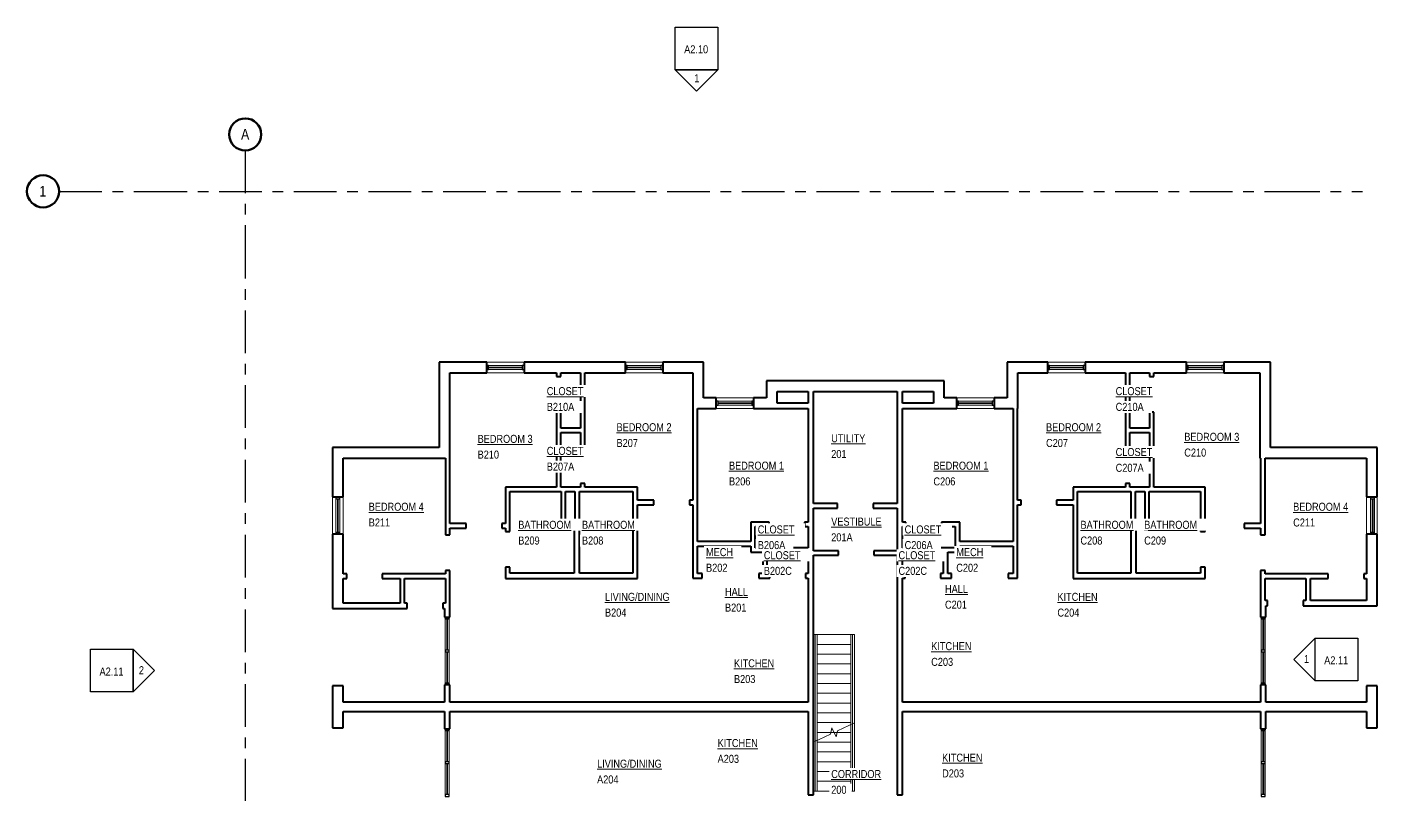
# Model space of a CAD drawing. Header units: inches. Extents: x -1419 to 99, y -118 to 1455.
# Drawn here: x -1419 to 99, y 591 to 1455 of the extents above; entities that cross this region are included whole.
import ezdxf

# ---------------------------------------------------------------- set-up
doc = ezdxf.new("R2010")
doc.units = ezdxf.units.IN
doc.header["$MEASUREMENT"] = 0
doc.linetypes.add('Grid Line', pattern=[84, 48, -12, 12, -12])
for name, color, linetype, lineweight in [('A-AREA-IDEN', 2, 'Continuous', 9), ('A-FLOR-HRAL', 11, 'Continuous', 9), ('A-GLAZ-CURT', 52, 'Continuous', 9), ('A-GLAZ-CWMG', 51, 'Continuous', 9), ('A-WALL', 113, 'Continuous', 15), ('G-ANNO-SYMB', 111, 'Continuous', 9), ('I-WALL', 2, 'Continuous', 15), ('S-GRID', 1, 'Continuous', 9), ('S-GRID-IDEN', 1, 'Continuous', 50), ('S-STRS', 31, 'Continuous', 9), ('S-STRS-MBND', 31, 'Continuous', 9)]:
    doc.layers.add(name, color=color, linetype=linetype, lineweight=lineweight)
doc.styles.add('Arial Narrow', font='ARIALN.TTF', dxfattribs={"height": 9})
doc.styles.add('Arial Narrow_1', font='ARIALN.TTF', dxfattribs={"height": 12})

# ---------------------------------------------------------------- blocks, each defined once
blk = doc.blocks.new('System Panel - zGlazed-5153528-LEVEL 2')
at = {"layer": 'A-GLAZ-CURT', "lineweight": 15}
for p, q in [((17.5, 0.5), (-17.5, 0.5)), ((-17.5, 0.5), (-17.5, -0.5)), ((17.5, -0.5), (17.5, 0.5)), ((-17.5, -0.5), (17.5, -0.5))]:
    blk.add_line(p, q, dxfattribs=at)
blk = doc.blocks.new('Rectangular Mullion - 4 1_2_ x 2_ Rectangular_CE_-5153515-LEVEL 2')
at = {"layer": 'A-GLAZ-CWMG'}
for p, q in [((-949, 628.7), (-949, 663.7)), ((-944.5, 628.7), (-944.5, 663.7))]:
    blk.add_line(p, q, dxfattribs=at)
blk = doc.blocks.new('Rectangular Mullion - 4 1_2_ x 2_ Rectangular_CE_-5153529-LEVEL 2')
at = {"layer": 'A-GLAZ-CWMG', "lineweight": 25}
for p, q in [((-2, 2.25), (0, 2.25)), ((-2, -2.25), (-2, 2.25)), ((0, 2.25), (0, -2.25)), ((0, -2.25), (-2, -2.25))]:
    blk.add_line(p, q, dxfattribs=at)
blk = doc.blocks.new('Rectangular Mullion - 4 1_2_ x 2_ Rectangular_CE_-5153530-LEVEL 2')
at = {"layer": 'A-GLAZ-CWMG', "lineweight": 25}
for p, q in [((0, 2.25), (-2, 2.25)), ((-2, 2.25), (-2, -2.25)), ((0, -2.25), (0, 2.25)), ((-2, -2.25), (0, -2.25))]:
    blk.add_line(p, q, dxfattribs=at)
blk = doc.blocks.new('Rectangular Mullion - 4 1_2_ x 2_ Rectangular_CE_-5153527-LEVEL 2')
at = {"layer": 'A-GLAZ-CWMG', "lineweight": 25}
for p, q in [((-1, 2.25), (1, 2.25)), ((-1, -2.25), (-1, 2.25)), ((1, 2.25), (1, -2.25)), ((1, -2.25), (-1, -2.25))]:
    blk.add_line(p, q, dxfattribs=at)
blk = doc.blocks.new('System Panel - zGlazed-5153532-LEVEL 2')
at = {"layer": 'A-GLAZ-CURT', "lineweight": 15}
for p, q in [((17.5, 0.5), (-17.5, 0.5)), ((-17.5, 0.5), (-17.5, -0.5)), ((17.5, -0.5), (17.5, 0.5)), ((-17.5, -0.5), (17.5, -0.5))]:
    blk.add_line(p, q, dxfattribs=at)
blk = doc.blocks.new('Rectangular Mullion - 4 1_2_ x 2_ Rectangular_CE_-5153521-LEVEL 2')
at = {"layer": 'A-GLAZ-CWMG'}
for p, q in [((-949, 752.2), (-949, 717.2)), ((-944.5, 752.2), (-944.5, 717.2))]:
    blk.add_line(p, q, dxfattribs=at)
blk = doc.blocks.new('Rectangular Mullion - 4 1_2_ x 2_ Rectangular_CE_-5153533-LEVEL 2')
at = {"layer": 'A-GLAZ-CWMG', "lineweight": 25}
for p, q in [((-2, 2.25), (0, 2.25)), ((-2, -2.25), (-2, 2.25)), ((0, 2.25), (0, -2.25)), ((0, -2.25), (-2, -2.25))]:
    blk.add_line(p, q, dxfattribs=at)
blk = doc.blocks.new('Rectangular Mullion - 4 1_2_ x 2_ Rectangular_CE_-5153534-LEVEL 2')
at = {"layer": 'A-GLAZ-CWMG', "lineweight": 25}
for p, q in [((0, 2.25), (-2, 2.25)), ((-2, 2.25), (-2, -2.25)), ((0, -2.25), (0, 2.25)), ((-2, -2.25), (0, -2.25))]:
    blk.add_line(p, q, dxfattribs=at)
blk = doc.blocks.new('Rectangular Mullion - 4 1_2_ x 2_ Rectangular_CE_-5153531-LEVEL 2')
at = {"layer": 'A-GLAZ-CWMG', "lineweight": 25}
for p, q in [((-1, 2.25), (1, 2.25)), ((-1, -2.25), (-1, 2.25)), ((1, 2.25), (1, -2.25)), ((1, -2.25), (-1, -2.25))]:
    blk.add_line(p, q, dxfattribs=at)
blk = doc.blocks.new('Railing - Railing-5153159-LEVEL 2')
at = {"layer": 'A-FLOR-HRAL'}
for p, q in [((-492.7, 771.7), (-490.7, 771.7)), ((-492.7, 670.5), (-492.7, 771.7)), ((-490.7, 671.4), (-490.7, 771.7))]:
    blk.add_line(p, q, dxfattribs=at)
blk = doc.blocks.new('Railing - Railing-5153163-LEVEL 2')
at = {"layer": 'A-FLOR-HRAL'}
for p, q in [((-532.7, 771.7), (-530.7, 771.7)), ((-532.7, 651.9), (-532.7, 771.7)), ((-530.7, 652.8), (-530.7, 771.7))]:
    blk.add_line(p, q, dxfattribs=at)
blk = doc.blocks.new('Railing - Railing-5153174-LEVEL 2')
at = {"layer": 'A-FLOR-HRAL'}
for p, q in [((-490.7, 671.4), (-492.7, 670.5)), ((-492.7, 595.7), (-492.7, 670.5)), ((-490.7, 595.7), (-490.7, 671.4)), ((-490.7, 595.7), (-492.7, 595.7))]:
    blk.add_line(p, q, dxfattribs=at)
blk = doc.blocks.new('Railing - Railing-5153178-LEVEL 2')
at = {"layer": 'A-FLOR-HRAL'}
for p, q in [((-530.7, 652.8), (-532.7, 651.9)), ((-532.7, 595.7), (-532.7, 651.9)), ((-530.7, 595.7), (-530.7, 652.8)), ((-530.7, 595.7), (-532.7, 595.7))]:
    blk.add_line(p, q, dxfattribs=at)
blk = doc.blocks.new('System Panel - zGlazed-5153542-LEVEL 2')
at = {"layer": 'A-GLAZ-CURT', "lineweight": 15}
for p, q in [((19, 0.5), (-19, 0.5)), ((-19, 0.5), (-19, -0.5)), ((19, -0.5), (19, 0.5)), ((-19, -0.5), (19, -0.5))]:
    blk.add_line(p, q, dxfattribs=at)
blk = doc.blocks.new('Rectangular Mullion - 4 1_2_ x 2_ Rectangular_CE_-5153541-LEVEL 2')
at = {"layer": 'A-GLAZ-CWMG'}
for p, q in [((-1072, 924.4), (-1072, 886.4)), ((-1067.5, 924.4), (-1067.5, 886.4))]:
    blk.add_line(p, q, dxfattribs=at)
blk = doc.blocks.new('Rectangular Mullion - 4 1_2_ x 2_ Rectangular_CE_-5153543-LEVEL 2')
at = {"layer": 'A-GLAZ-CWMG', "lineweight": 25}
for p, q in [((-2, 2.25), (0, 2.25)), ((-2, -2.25), (-2, 2.25)), ((0, 2.25), (0, -2.25)), ((0, -2.25), (-2, -2.25))]:
    blk.add_line(p, q, dxfattribs=at)
blk = doc.blocks.new('Rectangular Mullion - 4 1_2_ x 2_ Rectangular_CE_-5153544-LEVEL 2')
at = {"layer": 'A-GLAZ-CWMG', "lineweight": 25}
for p, q in [((0, 2.25), (-2, 2.25)), ((-2, 2.25), (-2, -2.25)), ((0, -2.25), (0, 2.25)), ((-2, -2.25), (0, -2.25))]:
    blk.add_line(p, q, dxfattribs=at)
blk = doc.blocks.new('System Panel - zGlazed-5153537-LEVEL 2')
at = {"layer": 'A-GLAZ-CURT', "lineweight": 15}
for p, q in [((19, 0.5), (-19, 0.5)), ((-19, 0.5), (-19, -0.5)), ((19, -0.5), (19, 0.5)), ((-19, -0.5), (19, -0.5))]:
    blk.add_line(p, q, dxfattribs=at)
blk = doc.blocks.new('Rectangular Mullion - 4 1_2_ x 2_ Rectangular_CE_-5153536-LEVEL 2')
at = {"layer": 'A-GLAZ-CWMG'}
for p, q in [((-1072, 456.4), (-1072, 494.4)), ((-1067.5, 456.4), (-1067.5, 494.4))]:
    blk.add_line(p, q, dxfattribs=at)
blk = doc.blocks.new('Rectangular Mullion - 4 1_2_ x 2_ Rectangular_CE_-5153538-LEVEL 2')
at = {"layer": 'A-GLAZ-CWMG', "lineweight": 25}
for p, q in [((-2, 2.25), (0, 2.25)), ((-2, -2.25), (-2, 2.25)), ((0, 2.25), (0, -2.25)), ((0, -2.25), (-2, -2.25))]:
    blk.add_line(p, q, dxfattribs=at)
blk = doc.blocks.new('Rectangular Mullion - 4 1_2_ x 2_ Rectangular_CE_-5153539-LEVEL 2')
at = {"layer": 'A-GLAZ-CWMG', "lineweight": 25}
for p, q in [((0, 2.25), (-2, 2.25)), ((-2, 2.25), (-2, -2.25)), ((0, -2.25), (0, 2.25)), ((-2, -2.25), (0, -2.25))]:
    blk.add_line(p, q, dxfattribs=at)
blk = doc.blocks.new('Elevation - Detail Number_CE_-134675-LEVEL 2')
at = {"layer": 'G-ANNO-SYMB', "lineweight": 25}
for p, q in [((-0.25, -0.25), (-0.25, 0.25)), ((-0.25, 0.25), (0.25, 0.25)), ((0.25, 0.25), (0.25, -0.25)), ((0.25, -0.25), (-0.25, -0.25))]:
    blk.add_line(p, q, dxfattribs=at)
blk = doc.blocks.new('Elevation - Detail Number_CE_-46063-LEVEL 2')
at = {"layer": 'G-ANNO-SYMB', "lineweight": 25}
for p, q in [((0, 0.25), (-0.25, 0)), ((0.25, 0), (0, 0.25)), ((-0.25, 0), (0.25, 0))]:
    blk.add_line(p, q, dxfattribs=at)
blk = doc.blocks.new('Grid - Grid Head-Circle_CE_-46466-LEVEL 2')
at = {"layer": 'S-GRID-IDEN'}
blk.add_circle((0, 0), 0.188, dxfattribs=at)
blk = doc.blocks.new('Grid - Grid Head-Circle_CE_-V1-LEVEL 2')
at = {"layer": 'S-GRID-IDEN'}
blk.add_circle((0, 0), 0.188, dxfattribs=at)

msp = doc.modelspace()

# ---------------------------------------------------------------- linework, layer by layer
at = {"layer": 'A-WALL', "lineweight": 40}
for p, q in [((-955.7, 1077.9), (-955.7, 981.9)), ((-902.2, 1077.9), (-955.7, 1077.9)), ((-943.7, 969.9), (-943.7, 1065.9)), ((-943.7, 1065.9), (-902.2, 1065.9)), ((-902.2, 1065.9), (-902.2, 1077.9)), ((-746.2, 1077.9), (-860.2, 1077.9)), ((-860.2, 1077.9), (-860.2, 1065.9)), ((-860.2, 1065.9), (-823.7, 1065.9)), ((-818.7, 1065.9), (-796.7, 1065.9)), ((-791.7, 1065.9), (-746.2, 1065.9)), ((-746.2, 1065.9), (-746.2, 1077.9)), ((-658.2, 1077.9), (-704.2, 1077.9)), ((-704.2, 1077.9), (-704.2, 1065.9)), ((-704.2, 1065.9), (-670.2, 1065.9)), ((-670.2, 1065.9), (-670.2, 1025.9)), ((-658.2, 1037.9), (-658.2, 1077.9)), ((-316.7, 1077.9), (-316.7, 1037.9)), ((-271.2, 1077.9), (-316.7, 1077.9)), ((-304.7, 1025.9), (-304.7, 1065.9)), ((-304.7, 1065.9), (-271.2, 1065.9)), ((-271.2, 1065.9), (-271.2, 1077.9)), ((-115.2, 1077.9), (-229.2, 1077.9)), ((-229.2, 1077.9), (-229.2, 1065.9)), ((-229.2, 1065.9), (-183.7, 1065.9)), ((-178.7, 1065.9), (-156.7, 1065.9)), ((-151.7, 1065.9), (-115.2, 1065.9)), ((-115.2, 1065.9), (-115.2, 1077.9)), ((-20.7, 1077.9), (-73.2, 1077.9)), ((-73.2, 1077.9), (-73.2, 1065.9)), ((-73.2, 1065.9), (-32.7, 1065.9)), ((-32.7, 1065.9), (-32.7, 969.9)), ((-20.7, 981.9), (-20.7, 1077.9)), ((-587.7, 1056.9), (-587.7, 1037.9)), ((-387.7, 1056.9), (-587.7, 1056.9)), ((-387.7, 1037.9), (-387.7, 1056.9)), ((-644, 1037.9), (-658.2, 1037.9)), ((-644, 1025.9), (-644, 1037.9)), ((-587.7, 1037.9), (-602, 1037.9)), ((-602, 1037.9), (-602, 1025.9)), ((-575.7, 1031.9), (-575.7, 1044.9)), ((-575.7, 1044.9), (-540.7, 1044.9)), ((-540.7, 1044.9), (-540.7, 1031.9)), ((-534.7, 1044.9), (-440.7, 1044.9)), ((-534.7, 918.9), (-534.7, 1044.9)), ((-440.7, 1044.9), (-440.7, 918.9)), ((-434.7, 1044.9), (-399.7, 1044.9)), ((-434.7, 1031.9), (-434.7, 1044.9)), ((-399.7, 1044.9), (-399.7, 1031.9)), ((-373.5, 1037.9), (-387.7, 1037.9)), ((-373.5, 1025.9), (-373.5, 1037.9)), ((-316.7, 1037.9), (-331.5, 1037.9)), ((-331.5, 1037.9), (-331.5, 1025.9)), ((-665.2, 1025.9), (-644, 1025.9)), ((-602, 1025.9), (-540.7, 1025.9)), ((-540.7, 1031.9), (-575.7, 1031.9)), ((-540.7, 1025.9), (-540.7, 898.2)), ((-399.7, 1031.9), (-434.7, 1031.9)), ((-434.7, 898.2), (-434.7, 1025.9)), ((-434.7, 1025.9), (-373.5, 1025.9)), ((-331.5, 1025.9), (-310.2, 1025.9)), ((-305.2, 1025.9), (-304.7, 1025.9)), ((-1075.7, 981.9), (-1075.7, 926.4)), ((-955.7, 981.9), (-1075.7, 981.9)), ((99.3, 981.9), (-20.7, 981.9)), ((99.3, 926.4), (99.3, 981.9)), ((-1063.7, 926.4), (-1063.7, 969.9)), ((-1063.7, 969.9), (-948.7, 969.9)), ((-32.7, 969.9), (-31.7, 969.9)), ((-26.7, 969.9), (87.3, 969.9)), ((87.3, 969.9), (87.3, 926.4)), ((-1075.7, 926.4), (-1063.7, 926.4)), ((-534.7, 865.9), (-534.7, 913.9)), ((-440.7, 913.9), (-440.7, 865.9)), ((87.3, 926.4), (99.3, 926.4)), ((-803, 896.4), (-804, 896.4)), ((-798, 840.7), (-798, 896.4)), ((-177.5, 896.4), (-177.5, 840.7)), ((-171.5, 896.4), (-172.5, 896.4)), ((-1075.7, 884.4), (-1075.7, 800.9)), ((-1063.7, 884.4), (-1075.7, 884.4)), ((-1063.7, 839.9), (-1063.7, 884.4)), ((-804, 891.4), (-804, 840.7)), ((-540.7, 893.2), (-540.7, 869.2)), ((-434.7, 869.2), (-434.7, 893.2)), ((-171.5, 840.7), (-171.5, 891.4)), ((87.3, 884.4), (87.3, 839.9)), ((99.3, 884.4), (87.3, 884.4)), ((99.3, 803.9), (99.3, 884.4)), ((-540.7, 864.2), (-540.7, 840.2)), ((-534.7, 591.6), (-534.7, 860.9)), ((-440.7, 860.9), (-440.7, 591.6)), ((-434.7, 840.2), (-434.7, 864.2)), ((-881.2, 840.7), (-881.2, 834.7)), ((-804, 840.7), (-876.2, 840.7)), ((-737.7, 840.7), (-798, 840.7)), ((-177.5, 840.7), (-237.7, 840.7)), ((-99.2, 840.7), (-171.5, 840.7)), ((-94.2, 834.7), (-94.2, 840.7)), ((-1063.7, 806.9), (-1063.7, 834.9)), ((-881.2, 834.7), (-737.7, 834.7)), ((-540.7, 835.2), (-540.7, 695.7)), ((-434.7, 695.7), (-434.7, 835.2)), ((-237.7, 834.7), (-94.2, 834.7)), ((87.3, 834.9), (87.3, 809.9)), ((-999.7, 806.9), (-1063.7, 806.9)), ((-991.7, 806.9), (-994.7, 806.9)), ((-991.7, 800.9), (-991.7, 806.9)), ((-948.7, 806.9), (-951.7, 806.9)), ((-951.7, 806.9), (-951.7, 800.9)), ((-943.7, 791.2), (-943.7, 806.9)), ((-31.7, 809.9), (-31.7, 791.2)), ((-23.8, 809.9), (-26.7, 809.9)), ((-23.8, 803.9), (-23.8, 809.9)), ((19.3, 809.9), (16.2, 809.9)), ((16.2, 809.9), (16.2, 803.9)), ((87.3, 809.9), (24.3, 809.9)), ((-1075.7, 800.9), (-991.7, 800.9)), ((-951.7, 800.9), (-949.7, 800.9)), ((-949.7, 800.9), (-949.7, 791.2)), ((-949.7, 791.2), (-943.7, 791.2)), ((-31.7, 791.2), (-25.7, 791.2)), ((-25.7, 791.2), (-25.7, 803.9)), ((-25.7, 803.9), (-23.8, 803.9)), ((16.2, 803.9), (99.3, 803.9)), ((-1075.7, 713.9), (-1075.7, 666.9)), ((-1063.7, 713.9), (-1075.7, 713.9)), ((-1063.7, 695.7), (-1063.7, 713.9)), ((-949.7, 715.2), (-949.7, 695.7)), ((-943.7, 715.2), (-949.7, 715.2)), ((-943.7, 695.7), (-943.7, 715.2)), ((-31.7, 715.2), (-31.7, 695.7)), ((-25.7, 715.2), (-31.7, 715.2)), ((-25.7, 695.7), (-25.7, 715.2)), ((87.3, 713.9), (87.3, 695.7)), ((99.3, 713.9), (87.3, 713.9)), ((99.3, 666.9), (99.3, 713.9)), ((-949.7, 695.7), (-1063.7, 695.7)), ((-1063.7, 666.9), (-1063.7, 685.2)), ((-1063.7, 685.2), (-949.7, 685.2)), ((-949.7, 685.2), (-949.7, 665.7)), ((-540.7, 695.7), (-943.7, 695.7)), ((-943.7, 685.2), (-540.7, 685.2)), ((-943.7, 665.7), (-943.7, 685.2)), ((-540.7, 685.2), (-540.7, 591.6)), ((-31.7, 695.7), (-434.7, 695.7)), ((-434.7, 685.2), (-31.7, 685.2)), ((-434.7, 591.6), (-434.7, 685.2)), ((-31.7, 685.2), (-31.7, 665.7)), ((87.3, 695.7), (-25.7, 695.7)), ((-25.7, 685.2), (87.3, 685.2)), ((-25.7, 665.7), (-25.7, 685.2)), ((87.3, 685.2), (87.3, 666.9)), ((-1075.7, 666.9), (-1063.7, 666.9)), ((-949.7, 665.7), (-943.7, 665.7)), ((-31.7, 665.7), (-25.7, 665.7)), ((87.3, 666.9), (99.3, 666.9)), ((-540.7, 591.6), (-534.7, 591.6)), ((-440.7, 591.6), (-434.7, 591.6))]:
    msp.add_line(p, q, dxfattribs=at)
at = {"layer": 'A-WALL'}
for p, q in [((-902.2, 1077.9), (-860.2, 1077.9)), ((-860.2, 1065.9), (-902.2, 1065.9)), ((-746.2, 1077.9), (-704.2, 1077.9)), ((-704.2, 1065.9), (-746.2, 1065.9)), ((-271.2, 1077.9), (-229.2, 1077.9)), ((-229.2, 1065.9), (-271.2, 1065.9)), ((-115.2, 1077.9), (-73.2, 1077.9)), ((-73.2, 1065.9), (-115.2, 1065.9)), ((-644, 1037.9), (-602, 1037.9)), ((-373.5, 1037.9), (-331.5, 1037.9)), ((-602, 1025.9), (-644, 1025.9)), ((-331.5, 1025.9), (-373.5, 1025.9)), ((-1075.7, 884.4), (-1075.7, 926.4)), ((-1063.7, 926.4), (-1063.7, 884.4)), ((87.3, 884.4), (87.3, 926.4)), ((99.3, 926.4), (99.3, 884.4))]:
    msp.add_line(p, q, dxfattribs=at)
at = {"layer": 'I-WALL', "lineweight": 40}
for p, q in [((-823.7, 1065.9), (-823.7, 1061.9)), ((-818.7, 1061.9), (-818.7, 1065.9)), ((-796.7, 1065.9), (-796.7, 1003.9)), ((-791.7, 981.4), (-791.7, 1065.9)), ((-183.7, 1065.9), (-183.7, 981.4)), ((-178.7, 1003.9), (-178.7, 1065.9)), ((-156.7, 1065.9), (-156.7, 1061.9)), ((-151.7, 1061.9), (-151.7, 1065.9)), ((-823.7, 1061.9), (-818.7, 1061.9)), ((-156.7, 1061.9), (-151.7, 1061.9)), ((-818.7, 1021.9), (-823.7, 1021.9)), ((-823.7, 1021.9), (-823.7, 937.4)), ((-818.7, 1003.9), (-818.7, 1021.9)), ((-670.2, 1025.9), (-670.2, 922.7)), ((-665.2, 876.2), (-665.2, 1025.9)), ((-310.2, 1025.9), (-310.2, 876.2)), ((-305.2, 922.7), (-305.2, 1025.9)), ((-151.7, 1021.9), (-156.7, 1021.9)), ((-156.7, 1021.9), (-156.7, 1003.9)), ((-151.7, 937.4), (-151.7, 1021.9)), ((-796.7, 1003.9), (-818.7, 1003.9)), ((-156.7, 1003.9), (-178.7, 1003.9)), ((-818.7, 937.4), (-818.7, 998.9)), ((-818.7, 998.9), (-796.7, 998.9)), ((-796.7, 998.9), (-796.7, 981.4)), ((-178.7, 981.4), (-178.7, 998.9)), ((-178.7, 998.9), (-156.7, 998.9)), ((-156.7, 998.9), (-156.7, 937.4)), ((-796.7, 981.4), (-791.7, 981.4)), ((-183.7, 981.4), (-178.7, 981.4)), ((-948.7, 969.9), (-948.7, 883.9)), ((-943.7, 896.4), (-943.7, 969.9)), ((-31.7, 969.9), (-31.7, 896.4)), ((-26.7, 883.9), (-26.7, 969.9)), ((-881.2, 937.4), (-881.2, 896.4)), ((-823.7, 937.4), (-881.2, 937.4)), ((-876.2, 887.4), (-876.2, 932.4)), ((-876.2, 932.4), (-818.5, 932.4)), ((-796.7, 937.4), (-818.7, 937.4)), ((-818.5, 932.4), (-818.5, 891.4)), ((-813.5, 932.4), (-803, 932.4)), ((-813.5, 896.4), (-813.5, 932.4)), ((-803, 932.4), (-803, 896.4)), ((-798, 932.4), (-737.7, 932.4)), ((-798, 896.4), (-798, 932.4)), ((-791.7, 941.4), (-796.7, 941.4)), ((-796.7, 941.4), (-796.7, 937.4)), ((-791.7, 937.4), (-791.7, 941.4)), ((-732.7, 937.4), (-791.7, 937.4)), ((-737.7, 932.4), (-737.7, 840.7)), ((-732.7, 922.7), (-732.7, 937.4)), ((-183.7, 937.4), (-242.7, 937.4)), ((-242.7, 937.4), (-242.7, 922.7)), ((-237.7, 932.4), (-177.5, 932.4)), ((-237.7, 840.7), (-237.7, 932.4)), ((-178.7, 941.4), (-183.7, 941.4)), ((-183.7, 941.4), (-183.7, 937.4)), ((-178.7, 937.4), (-178.7, 941.4)), ((-156.7, 937.4), (-178.7, 937.4)), ((-177.5, 932.4), (-177.5, 896.4)), ((-172.5, 932.4), (-162, 932.4)), ((-172.5, 896.4), (-172.5, 932.4)), ((-162, 932.4), (-162, 896.4)), ((-157, 932.4), (-99.2, 932.4)), ((-157, 891.4), (-157, 932.4)), ((-94.2, 937.4), (-151.7, 937.4)), ((-99.2, 932.4), (-99.2, 887.4)), ((-94.2, 896.4), (-94.2, 937.4)), ((-714.2, 922.7), (-732.7, 922.7)), ((-732.7, 834.7), (-732.7, 917.7)), ((-732.7, 917.7), (-714.2, 917.7)), ((-714.2, 917.7), (-714.2, 922.7)), ((-670.2, 922.7), (-674.2, 922.7)), ((-674.2, 922.7), (-674.2, 917.7)), ((-674.2, 917.7), (-670.2, 917.7)), ((-670.2, 917.7), (-670.2, 835.2)), ((-507.7, 918.9), (-534.7, 918.9)), ((-534.7, 913.9), (-507.7, 913.9)), ((-507.7, 913.9), (-507.7, 918.9)), ((-440.7, 918.9), (-467.7, 918.9)), ((-467.7, 918.9), (-467.7, 913.9)), ((-467.7, 913.9), (-440.7, 913.9)), ((-301.2, 922.7), (-305.2, 922.7)), ((-305.2, 917.7), (-301.2, 917.7)), ((-305.2, 835.2), (-305.2, 917.7)), ((-301.2, 917.7), (-301.2, 922.7)), ((-242.7, 922.7), (-261.2, 922.7)), ((-261.2, 922.7), (-261.2, 917.7)), ((-261.2, 917.7), (-242.7, 917.7)), ((-242.7, 917.7), (-242.7, 834.7)), ((-925.2, 896.4), (-943.7, 896.4)), ((-925.2, 891.4), (-925.2, 896.4)), ((-881.2, 896.4), (-885.2, 896.4)), ((-885.2, 896.4), (-885.2, 891.4)), ((-804, 896.4), (-813.5, 896.4)), ((-605.3, 898.2), (-605.3, 876.2)), ((-584.7, 898.2), (-605.3, 898.2)), ((-584.7, 893.2), (-584.7, 898.2)), ((-540.7, 898.2), (-544.7, 898.2)), ((-544.7, 898.2), (-544.7, 893.2)), ((-430.7, 898.2), (-434.7, 898.2)), ((-430.7, 893.2), (-430.7, 898.2)), ((-370.1, 898.2), (-390.7, 898.2)), ((-390.7, 898.2), (-390.7, 893.2)), ((-370.1, 876.2), (-370.1, 898.2)), ((-162, 896.4), (-171.5, 896.4)), ((-90.2, 896.4), (-94.2, 896.4)), ((-90.2, 891.4), (-90.2, 896.4)), ((-31.7, 896.4), (-50.2, 896.4)), ((-50.2, 896.4), (-50.2, 891.4)), ((-948.7, 883.9), (-943.7, 883.9)), ((-943.7, 883.9), (-943.7, 891.4)), ((-943.7, 891.4), (-925.2, 891.4)), ((-885.2, 891.4), (-881.2, 891.4)), ((-881.2, 891.4), (-881.2, 887.4)), ((-881.2, 887.4), (-876.2, 887.4)), ((-818.5, 891.4), (-804, 891.4)), ((-600.3, 869.2), (-600.3, 893.2)), ((-600.3, 893.2), (-584.7, 893.2)), ((-544.7, 893.2), (-540.7, 893.2)), ((-434.7, 893.2), (-430.7, 893.2)), ((-390.7, 893.2), (-375.1, 893.2)), ((-375.1, 893.2), (-375.1, 869.2)), ((-171.5, 891.4), (-157, 891.4)), ((-99.2, 887.4), (-94.2, 887.4)), ((-94.2, 887.4), (-94.2, 891.4)), ((-94.2, 891.4), (-90.2, 891.4)), ((-50.2, 891.4), (-31.7, 891.4)), ((-31.7, 891.4), (-31.7, 883.9)), ((-31.7, 883.9), (-26.7, 883.9)), ((-605.3, 876.2), (-665.2, 876.2)), ((-665.2, 840.2), (-665.2, 871.2)), ((-665.2, 871.2), (-605.3, 871.2)), ((-605.3, 871.2), (-605.3, 864.2)), ((-540.7, 869.2), (-600.3, 869.2)), ((-506.7, 865.9), (-534.7, 865.9)), ((-506.7, 860.9), (-506.7, 865.9)), ((-440.7, 865.9), (-466.7, 865.9)), ((-466.7, 865.9), (-466.7, 860.9)), ((-375.1, 869.2), (-434.7, 869.2)), ((-310.2, 876.2), (-370.1, 876.2)), ((-370.1, 864.2), (-370.1, 871.2)), ((-370.1, 871.2), (-310.2, 871.2)), ((-310.2, 871.2), (-310.2, 840.2)), ((-605.3, 864.2), (-591.7, 864.2)), ((-591.7, 864.2), (-591.7, 840.2)), ((-586.7, 840.2), (-586.7, 864.2)), ((-586.7, 864.2), (-540.7, 864.2)), ((-534.7, 860.9), (-506.7, 860.9)), ((-466.7, 860.9), (-440.7, 860.9)), ((-434.7, 864.2), (-388.7, 864.2)), ((-388.7, 864.2), (-388.7, 840.2)), ((-383.7, 840.2), (-383.7, 864.2)), ((-383.7, 864.2), (-370.1, 864.2)), ((-1059.7, 839.9), (-1063.7, 839.9)), ((-1059.7, 834.9), (-1059.7, 839.9)), ((-948.7, 839.9), (-1019.7, 839.9)), ((-1019.7, 839.9), (-1019.7, 834.9)), ((-948.7, 843.9), (-948.7, 839.9)), ((-943.7, 843.9), (-948.7, 843.9)), ((-943.7, 806.9), (-943.7, 843.9)), ((-881.2, 847.4), (-881.2, 840.7)), ((-876.2, 847.4), (-881.2, 847.4)), ((-876.2, 840.7), (-876.2, 847.4)), ((-660, 840.2), (-665.2, 840.2)), ((-660, 835.2), (-660, 840.2)), ((-591.7, 840.2), (-596, 840.2)), ((-596, 840.2), (-596, 835.2)), ((-583.7, 840.2), (-586.7, 840.2)), ((-583.7, 835.2), (-583.7, 840.2)), ((-540.7, 840.2), (-543.7, 840.2)), ((-543.7, 840.2), (-543.7, 835.2)), ((-431.7, 840.2), (-434.7, 840.2)), ((-431.7, 835.2), (-431.7, 840.2)), ((-388.7, 840.2), (-391.7, 840.2)), ((-391.7, 840.2), (-391.7, 835.2)), ((-379.5, 840.2), (-383.7, 840.2)), ((-379.5, 835.2), (-379.5, 840.2)), ((-310.2, 840.2), (-315.5, 840.2)), ((-315.5, 840.2), (-315.5, 835.2)), ((-99.2, 847.4), (-99.2, 840.7)), ((-94.2, 847.4), (-99.2, 847.4)), ((-94.2, 840.7), (-94.2, 847.4)), ((-31.7, 843.9), (-31.7, 809.9)), ((-26.7, 843.9), (-31.7, 843.9)), ((-26.7, 839.9), (-26.7, 843.9)), ((44.3, 839.9), (-26.7, 839.9)), ((44.3, 834.9), (44.3, 839.9)), ((87.3, 839.9), (84.3, 839.9)), ((84.3, 839.9), (84.3, 834.9)), ((-1063.7, 834.9), (-1059.7, 834.9)), ((-1019.7, 834.9), (-999.7, 834.9)), ((-999.7, 834.9), (-999.7, 806.9)), ((-994.7, 834.9), (-948.7, 834.9)), ((-994.7, 806.9), (-994.7, 834.9)), ((-948.7, 834.9), (-948.7, 806.9)), ((-737.7, 834.7), (-732.7, 834.7)), ((-670.2, 835.2), (-660, 835.2)), ((-596, 835.2), (-583.7, 835.2)), ((-543.7, 835.2), (-540.7, 835.2)), ((-434.7, 835.2), (-431.7, 835.2)), ((-391.7, 835.2), (-379.5, 835.2)), ((-315.5, 835.2), (-305.2, 835.2)), ((-242.7, 834.7), (-237.7, 834.7)), ((-26.7, 834.9), (19.3, 834.9)), ((-26.7, 809.9), (-26.7, 834.9)), ((19.3, 834.9), (19.3, 809.9)), ((24.3, 834.9), (44.3, 834.9)), ((24.3, 809.9), (24.3, 834.9)), ((84.3, 834.9), (87.3, 834.9))]:
    msp.add_line(p, q, dxfattribs=at)
at = {"layer": 'S-GRID', "linetype": 'Grid Line', "lineweight": 25}
for p, q in [((-1173.9, 1316), (-1173.9, 1220)), ((-1383.4, 1270), (-1287.4, 1270)), ((-1287.4, 1270), (-13, 1270)), ((-13, 1270), (83, 1270)), ((-1173.9, 1220), (-1173.9, 11.6))]:
    msp.add_line(p, q, dxfattribs=at)
at = {"layer": 'S-STRS'}
for p, q in [((-532.7, 771.7), (-534.7, 771.7)), ((-534.7, 650.9), (-534.7, 771.7)), ((-530.7, 771.7), (-492.7, 771.7)), ((-530.7, 760.7), (-492.7, 760.7)), ((-488.7, 771.7), (-490.7, 771.7)), ((-488.7, 672.4), (-488.7, 771.7)), ((-530.7, 749.7), (-492.7, 749.7)), ((-530.7, 738.7), (-492.7, 738.7)), ((-530.7, 727.7), (-492.7, 727.7)), ((-530.7, 716.7), (-492.7, 716.7)), ((-530.7, 705.7), (-492.7, 705.7)), ((-530.7, 694.7), (-492.7, 694.7)), ((-530.7, 683.7), (-492.7, 683.7)), ((-530.7, 672.7), (-492.7, 672.7)), ((-488.7, 595.7), (-488.7, 672.4)), ((-530.7, 661.7), (-515.3, 661.7)), ((-515.3, 661.7), (-511.7, 661.7)), ((-511.7, 661.7), (-508, 661.7)), ((-508, 661.7), (-492.7, 661.7)), ((-534.7, 595.7), (-534.7, 650.9)), ((-530.7, 650.7), (-492.7, 650.7)), ((-530.7, 639.7), (-492.7, 639.7)), ((-530.7, 628.7), (-492.7, 628.7)), ((-530.7, 617.7), (-492.7, 617.7)), ((-534.7, 595.7), (-532.7, 595.7)), ((-530.7, 606.7), (-492.7, 606.7)), ((-530.7, 595.7), (-492.7, 595.7)), ((-490.7, 595.7), (-488.7, 595.7))]:
    msp.add_line(p, q, dxfattribs=at)
at = {"layer": 'S-STRS-MBND'}
for p, q in [((-488.7, 672.4), (-507.6, 663.6)), ((-515.7, 659.8), (-534.7, 650.9)), ((-514, 666.8), (-515.7, 659.8)), ((-509.3, 656.6), (-514, 666.8)), ((-507.6, 663.6), (-509.3, 656.6))]:
    msp.add_line(p, q, dxfattribs=at)

# ---------------------------------------------------------------- block references
at = {"layer": 'A-FLOR-HRAL'}
for name in ['Railing - Railing-5153163-LEVEL 2', 'Railing - Railing-5153159-LEVEL 2', 'Railing - Railing-5153174-LEVEL 2', 'Railing - Railing-5153178-LEVEL 2']:
    msp.add_blockref(name, (0, 0), dxfattribs=at)
at = {"layer": 'A-GLAZ-CURT'}
for p in [(-881.2, 1071.9), (-725.2, 1071.9), (-623, 1031.9)]:
    msp.add_blockref('System Panel - zGlazed-5153542-LEVEL 2', p, dxfattribs=at)
for name, p, rotation in [('System Panel - zGlazed-5153537-LEVEL 2', (-250.2, 1071.9), 180), ('System Panel - zGlazed-5153537-LEVEL 2', (-94.2, 1071.9), 180), ('System Panel - zGlazed-5153537-LEVEL 2', (-352.5, 1031.9), 180), ('System Panel - zGlazed-5153542-LEVEL 2', (-1069.7, 905.4), 89.99999999999974), ('System Panel - zGlazed-5153537-LEVEL 2', (94.3, 905.4), 90.00000000000026), ('System Panel - zGlazed-5153532-LEVEL 2', (-946.7, 771.7), 89.99999999999987), ('System Panel - zGlazed-5153528-LEVEL 2', (-28.7, 771.7), 89.99999999999999), ('System Panel - zGlazed-5153532-LEVEL 2', (-946.7, 734.7), 89.99999999999987), ('System Panel - zGlazed-5153528-LEVEL 2', (-28.7, 734.7), 89.99999999999999), ('System Panel - zGlazed-5153528-LEVEL 2', (-946.7, 646.2), 269.9999999999999), ('System Panel - zGlazed-5153532-LEVEL 2', (-28.7, 646.2), 269.9999999999999), ('System Panel - zGlazed-5153528-LEVEL 2', (-946.7, 609.2), 269.9999999999999), ('System Panel - zGlazed-5153532-LEVEL 2', (-28.7, 609.2), 269.9999999999999)]:
    msp.add_blockref(name, p, dxfattribs=dict(at, rotation=rotation))
at = {"layer": 'A-GLAZ-CWMG'}
for name, p, rotation in [('Rectangular Mullion - 4 1_2_ x 2_ Rectangular_CE_-5153544-LEVEL 2', (-902.2, 1071.9), 180), ('Rectangular Mullion - 4 1_2_ x 2_ Rectangular_CE_-5153541-LEVEL 2', (-1786.6, 2.2), 270.0000000000002), ('Rectangular Mullion - 4 1_2_ x 2_ Rectangular_CE_-5153544-LEVEL 2', (-746.2, 1071.9), 180), ('Rectangular Mullion - 4 1_2_ x 2_ Rectangular_CE_-5153541-LEVEL 2', (-1630.6, 2.2), 270.0000000000002), ('Rectangular Mullion - 4 1_2_ x 2_ Rectangular_CE_-5153536-LEVEL 2', (-725.6, 2.2), 270), ('Rectangular Mullion - 4 1_2_ x 2_ Rectangular_CE_-5153536-LEVEL 2', (-569.6, 2.2), 270), ('Rectangular Mullion - 4 1_2_ x 2_ Rectangular_CE_-5153544-LEVEL 2', (-644, 1031.9), 180), ('Rectangular Mullion - 4 1_2_ x 2_ Rectangular_CE_-5153541-LEVEL 2', (-1528.4, -37.8), 270.0000000000002), ('Rectangular Mullion - 4 1_2_ x 2_ Rectangular_CE_-5153536-LEVEL 2', (-827.9, -37.8), 270), ('Rectangular Mullion - 4 1_2_ x 2_ Rectangular_CE_-5153536-LEVEL 2', (-975.4, 1380.8), 180), ('Rectangular Mullion - 4 1_2_ x 2_ Rectangular_CE_-5153544-LEVEL 2', (-1069.7, 884.4), 269.9999999999998), ('Rectangular Mullion - 4 1_2_ x 2_ Rectangular_CE_-5153539-LEVEL 2', (94.3, 884.4), 270.0000000000002), ('Rectangular Mullion - 4 1_2_ x 2_ Rectangular_CE_-5153515-LEVEL 2', (-975.4, 1417.8), 180), ('Rectangular Mullion - 4 1_2_ x 2_ Rectangular_CE_-5153515-LEVEL 2', (-975.4, 1380.8), 180), ('Rectangular Mullion - 4 1_2_ x 2_ Rectangular_CE_-5153534-LEVEL 2', (-946.7, 715.2), 269.9999999999998), ('Rectangular Mullion - 4 1_2_ x 2_ Rectangular_CE_-5153530-LEVEL 2', (-28.7, 715.2), 270), ('Rectangular Mullion - 4 1_2_ x 2_ Rectangular_CE_-5153530-LEVEL 2', (-946.7, 665.7), 89.99999999999989), ('Rectangular Mullion - 4 1_2_ x 2_ Rectangular_CE_-5153534-LEVEL 2', (-28.7, 665.7), 89.99999999999999), ('Rectangular Mullion - 4 1_2_ x 2_ Rectangular_CE_-5153521-LEVEL 2', (-975.4, 1380.8), 180), ('Rectangular Mullion - 4 1_2_ x 2_ Rectangular_CE_-5153521-LEVEL 2', (-975.4, 1343.8), 180)]:
    msp.add_blockref(name, p, dxfattribs=dict(at, rotation=rotation))
at = {"layer": 'A-GLAZ-CWMG', "extrusion": (0, 0, -1)}
for name, p, rotation in [('Rectangular Mullion - 4 1_2_ x 2_ Rectangular_CE_-5153543-LEVEL 2', (860.2, 1071.9), 180), ('Rectangular Mullion - 4 1_2_ x 2_ Rectangular_CE_-5153543-LEVEL 2', (704.2, 1071.9), 180), ('Rectangular Mullion - 4 1_2_ x 2_ Rectangular_CE_-5153543-LEVEL 2', (602, 1031.9), 180), ('Rectangular Mullion - 4 1_2_ x 2_ Rectangular_CE_-5153543-LEVEL 2', (1069.7, 926.4), 90.00000000000026), ('Rectangular Mullion - 4 1_2_ x 2_ Rectangular_CE_-5153538-LEVEL 2', (-94.3, 926.4), 89.99999999999974), ('Rectangular Mullion - 4 1_2_ x 2_ Rectangular_CE_-5153533-LEVEL 2', (946.7, 791.2), 90.00000000000014), ('Rectangular Mullion - 4 1_2_ x 2_ Rectangular_CE_-5153529-LEVEL 2', (28.7, 791.2), 90.00000000000003), ('Rectangular Mullion - 4 1_2_ x 2_ Rectangular_CE_-5153531-LEVEL 2', (946.7, 753.2), 90.00000000000014), ('Rectangular Mullion - 4 1_2_ x 2_ Rectangular_CE_-5153527-LEVEL 2', (28.7, 753.2), 90.00000000000003), ('Rectangular Mullion - 4 1_2_ x 2_ Rectangular_CE_-5153527-LEVEL 2', (946.7, 627.7), 270.0000000000001), ('Rectangular Mullion - 4 1_2_ x 2_ Rectangular_CE_-5153531-LEVEL 2', (28.7, 627.7), 270), ('Rectangular Mullion - 4 1_2_ x 2_ Rectangular_CE_-5153529-LEVEL 2', (946.7, 589.7), 270.0000000000001), ('Rectangular Mullion - 4 1_2_ x 2_ Rectangular_CE_-5153533-LEVEL 2', (28.7, 589.7), 270)]:
    msp.add_blockref(name, p, dxfattribs=dict(at, rotation=rotation))
for p in [(271.2, 1071.9), (115.2, 1071.9), (373.5, 1031.9)]:
    msp.add_blockref('Rectangular Mullion - 4 1_2_ x 2_ Rectangular_CE_-5153538-LEVEL 2', p, dxfattribs=at)
at = {"layer": 'A-GLAZ-CWMG'}
for name, p in [('Rectangular Mullion - 4 1_2_ x 2_ Rectangular_CE_-5153539-LEVEL 2', (-229.2, 1071.9)), ('Rectangular Mullion - 4 1_2_ x 2_ Rectangular_CE_-5153539-LEVEL 2', (-73.2, 1071.9)), ('Rectangular Mullion - 4 1_2_ x 2_ Rectangular_CE_-5153539-LEVEL 2', (-331.5, 1031.9)), ('Rectangular Mullion - 4 1_2_ x 2_ Rectangular_CE_-5153541-LEVEL 2', (0, 0)), ('Rectangular Mullion - 4 1_2_ x 2_ Rectangular_CE_-5153521-LEVEL 2', (0, 37)), ('Rectangular Mullion - 4 1_2_ x 2_ Rectangular_CE_-5153521-LEVEL 2', (0, 0)), ('Rectangular Mullion - 4 1_2_ x 2_ Rectangular_CE_-5153515-LEVEL 2', (0, 0)), ('Rectangular Mullion - 4 1_2_ x 2_ Rectangular_CE_-5153515-LEVEL 2', (0, -37))]:
    msp.add_blockref(name, p, dxfattribs=at)
at = {"layer": 'G-ANNO-SYMB', "lineweight": 25, "xscale": 95.99999999999994, "yscale": 95.99999999999994, "zscale": 95.99999999999994}
for p in [(-666.4, 1430.7), (53.7, 743.8), (-1324, 731.2)]:
    msp.add_blockref('Elevation - Detail Number_CE_-134675-LEVEL 2', p, dxfattribs=at)
at = {"layer": 'G-ANNO-SYMB', "lineweight": 25, "extrusion": (0, 0, -1), "xscale": 95.99999999999994, "yscale": 95.99999999999994, "zscale": 95.99999999999994, "rotation": 180}
msp.add_blockref('Elevation - Detail Number_CE_-46063-LEVEL 2', (666.4, 1406.7), dxfattribs=at)
at = {"layer": 'G-ANNO-SYMB', "lineweight": 25, "xscale": 95.99999999999994, "yscale": 95.99999999999994, "zscale": 95.99999999999994, "rotation": 89.99999999999991}
msp.add_blockref('Elevation - Detail Number_CE_-46063-LEVEL 2', (29.7, 743.8), dxfattribs=at)
at = {"layer": 'S-GRID-IDEN', "xscale": 95.99999999999994, "yscale": 95.99999999999994, "zscale": 95.99999999999994}
for name, p, rotation in [('Grid - Grid Head-Circle_CE_-V1-LEVEL 2', (-1173.9, 1334), 180), ('Grid - Grid Head-Circle_CE_-46466-LEVEL 2', (-1401.4, 1270), 269.9999999999994)]:
    msp.add_blockref(name, p, dxfattribs=dict(at, rotation=rotation))

# ---------------------------------------------------------------- texts
at = {"layer": 'A-AREA-IDEN', "char_height": 9, "attachment_point": 1, "style": 'Arial Narrow', "bg_fill": 3, "box_fill_scale": 1.25, "bg_fill_color": 9, "bg_fill_true_color": 13158600, "bg_fill_transparency": 0}
for s, insert, width in [('\\LBEDROOM 2', (-273, 1009.3), 76.356), ('\\LBEDROOM 3', (-912.5, 996.2), 76.356), ('\\LUTILITY', (-514.7, 996.9), 47.571), ('\\LBEDROOM 1', (-629.7, 966.1), 76.356), ('\\LBEDROOM 1', (-399.7, 966.1), 76.356), ('\\LBEDROOM 4', (-1035, 919.9), 76.356), ('\\LLIVING/DINING', (-769.2, 818.6), 89.991), ('\\LHALL', (-634.2, 824.2), 31.512), ('\\LKITCHEN', (-260.2, 818.6), 55.752), ('\\LKITCHEN', (-402.2, 763.2), 55.752), ('\\LKITCHEN', (-624.1, 743.9), 55.752), ('\\LKITCHEN', (-642.5, 654.2), 55.752), ('\\LKITCHEN', (-389.9, 637.8), 55.752), ('\\LLIVING/DINING', (-778.1, 631), 89.991)]:
    msp.add_mtext(s, dxfattribs=dict(at, insert=insert, width=width))

# ---------------------------------------------------------------- next in the draw order: texts
for s, insert, width in [('\\LCLOSET', (-834.7, 1049.9), 50.904), ('\\LCLOSET', (-194.7, 1049.9), 50.904), ('\\LBEDROOM 2', (-756.2, 1009.3), 76.356), ('C207', (-273, 991.6), 29.997), ('\\LBEDROOM 3', (-117.5, 998.5), 76.356), ('B210', (-912.5, 978.5), 29.391), ('\\LCLOSET', (-834.7, 982.7), 50.904), ('201', (-514.7, 979.2), 20.907), ('\\LCLOSET', (-194.7, 981.4), 50.904), ('B206', (-629.7, 948.4), 29.391), ('C206', (-399.7, 948.4), 29.997), ('\\LBEDROOM 4', (5, 919.9), 76.356), ('B211', (-1035, 902.2), 29.391), ('\\LBATHROOM', (-866.8, 899.6), 73.629), ('\\LCLOSET', (-597.3, 894.4), 50.904), ('\\LVESTIBULE', (-514.7, 903.2), 69.993), ('\\LCLOSET', (-432.1, 894.4), 50.904), ('\\LBATHROOM', (-162.6, 899.6), 73.629), ('\\LMECH', (-655.5, 868.9), 37.269), ('\\LCLOSET', (-590.5, 865.4), 50.904), ('\\LCLOSET', (-439, 865.4), 50.904), ('\\LMECH', (-374, 868.9), 37.269), ('\\LHALL', (-386.7, 827.5), 31.512), ('B201', (-634.2, 806.5), 29.391), ('B204', (-769.2, 800.9), 29.391), ('C204', (-260.2, 800.9), 29.997), ('C203', (-402.2, 745.5), 29.997), ('B203', (-624.1, 726.2), 29.391), ('A203', (-642.5, 636.5), 29.391), ('A204', (-778.1, 613.3), 29.391), ('\\LCORRIDOR', (-514.7, 619.4), 69.084), ('D203', (-389.9, 620.1), 29.997)]:
    msp.add_mtext(s, dxfattribs=dict(at, insert=insert, width=width))
at = {"layer": 'G-ANNO-SYMB', "char_height": 9, "attachment_point": 1, "style": 'Arial Narrow', "bg_fill": 3, "box_fill_scale": 1.25, "bg_fill_color": 9, "bg_fill_true_color": 13158600, "bg_fill_transparency": 0}
for s, insert, width in [('A2.10', (-680.1, 1434.2), 33.027), ('1', (-668.8, 1401.7), 6.969), ('1', (17.2, 748.7), 6.969), ('A2.11', (39.9, 747.2), 33.027), ('A2.11', (-1337.8, 734.6), 33.027)]:
    msp.add_mtext(s, dxfattribs=dict(at, insert=insert, width=width))
at = {"layer": 'S-GRID-IDEN', "lineweight": 9, "char_height": 12, "attachment_point": 1, "style": 'Arial Narrow_1', "bg_fill": 3, "box_fill_scale": 1.25, "bg_fill_color": 9, "bg_fill_true_color": 13158600, "bg_fill_transparency": 0}
for s, insert, width in [('A', (-1178.6, 1340.2), 11.211), ('1', (-1405.5, 1276.1), 9.393)]:
    msp.add_mtext(s, dxfattribs=dict(at, insert=insert, width=width))

# ---------------------------------------------------------------- next in the draw order: block references
at = {"layer": 'G-ANNO-SYMB', "lineweight": 25, "extrusion": (0, 0, -1), "xscale": 95.99999999999994, "yscale": 95.99999999999994, "zscale": 95.99999999999994, "rotation": 90.00000000000055}
msp.add_blockref('Elevation - Detail Number_CE_-46063-LEVEL 2', (1300, 731.2), dxfattribs=at)

# ---------------------------------------------------------------- next in the draw order: texts
at = {"layer": 'A-AREA-IDEN', "char_height": 9, "attachment_point": 1, "style": 'Arial Narrow', "bg_fill": 3, "box_fill_scale": 1.25, "bg_fill_color": 9, "bg_fill_true_color": 13158600, "bg_fill_transparency": 0}
for s, insert, width in [('B210A', (-834.7, 1032.2), 37.875), ('C210A', (-194.7, 1032.2), 38.481), ('B207', (-756.2, 991.6), 29.391), ('C210', (-117.5, 980.8), 29.997), ('B207A', (-834.7, 965), 37.875), ('C207A', (-194.7, 963.7), 38.481), ('\\LBATHROOM', (-795.1, 899.6), 73.629), ('C211', (5, 902.2), 29.997), ('B209', (-866.8, 881.9), 29.391), ('201A', (-514.7, 885.5), 29.391), ('C209', (-162.6, 881.9), 29.997), ('B206A', (-597.3, 876.8), 37.875), ('C206A', (-432.1, 876.8), 38.481), ('B202', (-655.5, 851.3), 29.391), ('C202', (-374, 851.3), 29.997), ('B202C', (-590.5, 847.8), 38.481), ('C202C', (-439, 847.8), 39.087), ('C201', (-386.7, 809.8), 29.997), ('200', (-514.7, 601.7), 20.907)]:
    msp.add_mtext(s, dxfattribs=dict(at, insert=insert, width=width))

# ---------------------------------------------------------------- next in the draw order: texts
for s, insert, width in [('\\LBATHROOM', (-234.3, 899.6), 73.629), ('B208', (-795.1, 881.9), 29.391)]:
    msp.add_mtext(s, dxfattribs=dict(at, insert=insert, width=width))
at = {"layer": 'G-ANNO-SYMB', "insert": (-1293.6, 736.1), "char_height": 9, "width": 6.969, "attachment_point": 1, "style": 'Arial Narrow', "bg_fill": 3, "box_fill_scale": 1.25, "bg_fill_color": 9, "bg_fill_true_color": 13158600, "bg_fill_transparency": 0}
msp.add_mtext('2', dxfattribs=at)

# ---------------------------------------------------------------- next in the draw order: texts
at = {"layer": 'A-AREA-IDEN', "insert": (-234.3, 881.9), "char_height": 9, "width": 29.997, "attachment_point": 1, "style": 'Arial Narrow', "bg_fill": 3, "box_fill_scale": 1.25, "bg_fill_color": 9, "bg_fill_true_color": 13158600, "bg_fill_transparency": 0}
msp.add_mtext('C208', dxfattribs=at)

doc.saveas('drawing.dxf')
